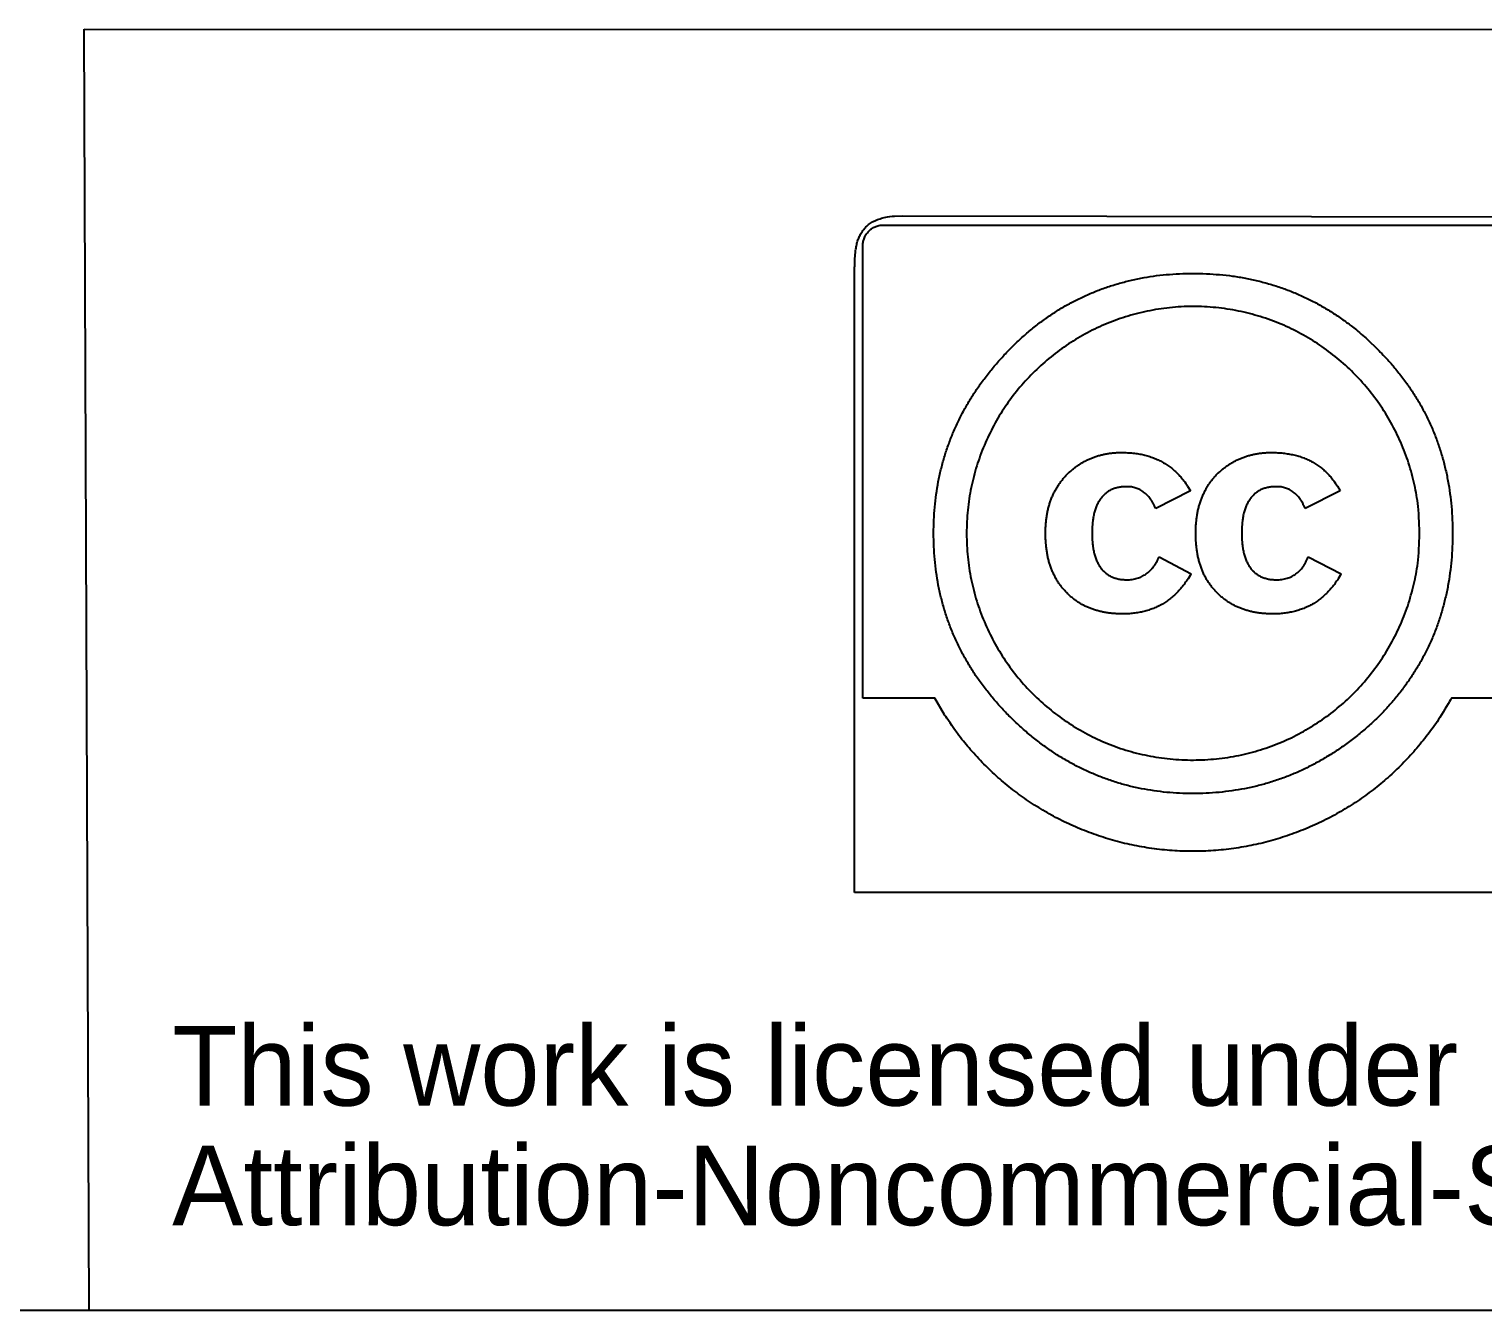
# Model space of a CAD drawing. Header units: inches. Extents: x 0 to 22, y 0 to 17.
# Drawn here: x 18.57 to 20.028, y -0.001 to 1.285 of the extents above; entities that cross this region are included whole.
import ezdxf

# ---------------------------------------------------------------- set-up
doc = ezdxf.new("R2010")
doc.units = ezdxf.units.IN
doc.header["$LTSCALE"] = 1.21
doc.header["$MEASUREMENT"] = 0
doc.layers.get('0').update_dxf_attribs({"linetype": 'CONTINUOUS'})
doc.layers.add('BALLOONS', color=7, linetype='CONTINUOUS')
doc.styles.get("Standard").update_dxf_attribs({"font": 'veramono.ttf'})

msp = doc.modelspace()

# ---------------------------------------------------------------- linework, layer by layer
at = {"color": 7, "linetype": 'CONTINUOUS'}
msp.add_line((0, 0), (22, 0), dxfattribs=at)
at = {"layer": 'BALLOONS', "color": 7, "linetype": 'CONTINUOUS'}
for p, q in [((18.6251, 1.2854), (21.9932, 1.2841)), ((18.6302, -0.0008), (18.6251, 1.2854)), ((19.438, 1.0978), (19.4459, 1.0981)), ((19.4459, 1.0981), (21.3367, 1.0946)), ((19.4244, 1.0886), (19.4264, 1.0887)), ((19.4264, 1.0887), (21.3533, 1.0887)), ((19.3981, 0.419), (19.3981, 1.0443)), ((19.9128, 0.9737), (19.9223, 0.9646)), ((19.735, 0.8221), (19.7001, 0.8044)), ((19.7322, 0.8267), (19.735, 0.8221)), ((19.8851, 0.8221), (19.8502, 0.8044)), ((19.8824, 0.8267), (19.8851, 0.8221)), ((19.7024, 0.7531), (19.7036, 0.7559)), ((19.7036, 0.7559), (19.7356, 0.7388)), ((19.852, 0.7531), (19.8532, 0.7559)), ((19.8532, 0.7559), (19.8863, 0.7388)), ((19.4785, 0.6141), (19.4063, 0.6141)), ((19.4884, 0.5972), (19.4785, 0.6141)), ((21.3739, 0.6141), (19.9968, 0.6141)), ((21.3846, 0.419), (19.3981, 0.419))]:
    msp.add_line(p, q, dxfattribs=at)
for points, knots in [([(19.3981, 1.0443), (19.3981, 1.0443), (19.3981, 1.0503), (19.3983, 1.0544), (19.3986, 1.0597), (19.3992, 1.0644), (19.4001, 1.0691), (19.4013, 1.0736), (19.403, 1.0778), (19.4051, 1.0817), (19.4078, 1.0853), (19.411, 1.0886), (19.415, 1.0914), (19.4196, 1.0938), (19.4253, 1.0958), (19.4303, 1.0971), (19.438, 1.0978), (19.438, 1.0978)], [0, 0, 0, 0, 0.067792, 0.134614, 0.200102, 0.263881, 0.325995, 0.386297, 0.445137, 0.503077, 0.561401, 0.621018, 0.683721, 0.751095, 0.825264, 0.907654, 1, 1, 1, 1]), ([(19.4063, 0.6141), (19.4063, 0.6141), (19.4063, 0.6568), (19.4063, 0.6868), (19.4063, 0.7272), (19.4063, 0.7651), (19.4063, 0.8035), (19.4063, 0.8409), (19.4063, 0.8772), (19.4063, 0.9117), (19.4063, 0.9439), (19.4063, 0.9735), (19.4063, 0.9998), (19.4063, 1.0224), (19.4064, 1.0409), (19.4063, 1.0546), (19.4064, 1.0631), (19.4063, 1.0677), (19.4064, 1.0701), (19.4067, 1.0721), (19.4072, 1.0741), (19.4079, 1.076), (19.4087, 1.0778), (19.4097, 1.0795), (19.4109, 1.0811), (19.4122, 1.0826), (19.4136, 1.0839), (19.4151, 1.0851), (19.4168, 1.0862), (19.4185, 1.0871), (19.4205, 1.0878), (19.4221, 1.0883), (19.4244, 1.0886), (19.4244, 1.0886)], [0, 0, 0, 0, 0.075377, 0.153256, 0.23266, 0.312528, 0.391884, 0.469689, 0.544932, 0.616562, 0.683615, 0.745018, 0.799793, 0.846867, 0.885275, 0.913956, 0.931922, 0.938122, 0.942448, 0.946692, 0.950884, 0.955022, 0.95916, 0.96323, 0.967294, 0.971325, 0.975392, 0.979427, 0.983487, 0.987542, 0.991656, 0.995786, 1, 1, 1, 1]), ([(19.9223, 0.9646), (19.9223, 0.9646), (19.933, 0.9537), (19.9398, 0.9457), (19.9483, 0.9351), (19.9556, 0.9248), (19.9625, 0.9141), (19.9687, 0.9032), (19.9743, 0.892), (19.9793, 0.8805), (19.9837, 0.8688), (19.9876, 0.8568), (19.9908, 0.8446), (19.9934, 0.8321), (19.9955, 0.8193), (19.9969, 0.8063), (19.9978, 0.793), (19.9981, 0.7795), (19.9978, 0.7661), (19.9969, 0.7527), (19.9955, 0.7397), (19.9935, 0.7269), (19.9908, 0.7145), (19.9876, 0.7023), (19.9839, 0.6904), (19.9796, 0.6788), (19.9746, 0.6674), (19.9691, 0.6563), (19.963, 0.6456), (19.9564, 0.635), (19.9492, 0.6248), (19.9414, 0.6148), (19.933, 0.6051), (19.9241, 0.5954), (19.9141, 0.5864), (19.9039, 0.5776), (19.8933, 0.5695), (19.8826, 0.5619), (19.8717, 0.555), (19.8606, 0.5486), (19.8492, 0.5428), (19.8376, 0.5376), (19.8258, 0.5331), (19.8138, 0.5291), (19.8016, 0.5258), (19.7892, 0.5231), (19.7765, 0.521), (19.7637, 0.5194), (19.7506, 0.5185), (19.7374, 0.5182), (19.7242, 0.5185), (19.7112, 0.5194), (19.6985, 0.521), (19.686, 0.5231), (19.6738, 0.5258), (19.6617, 0.5291), (19.6499, 0.5331), (19.6384, 0.5376), (19.627, 0.5427), (19.6159, 0.5484), (19.605, 0.5548), (19.5944, 0.5616), (19.5839, 0.5692), (19.5737, 0.5772), (19.5638, 0.5859), (19.554, 0.5951), (19.5448, 0.6048), (19.536, 0.6148), (19.5279, 0.625), (19.5203, 0.6355), (19.5135, 0.6462), (19.5071, 0.6572), (19.5014, 0.6684), (19.4963, 0.6798), (19.4918, 0.6914), (19.4879, 0.7033), (19.4846, 0.7155), (19.4819, 0.7278), (19.4799, 0.7404), (19.4784, 0.7533), (19.4775, 0.7663), (19.4772, 0.7795), (19.4775, 0.7927), (19.4784, 0.8057), (19.4799, 0.8185), (19.4819, 0.8311), (19.4846, 0.8434), (19.4879, 0.8556), (19.4918, 0.8675), (19.4963, 0.8792), (19.5014, 0.8907), (19.5071, 0.902), (19.5134, 0.913), (19.5204, 0.9238), (19.5279, 0.9344), (19.536, 0.9447), (19.5448, 0.9548), (19.5539, 0.9645), (19.5634, 0.9737), (19.5732, 0.9823), (19.5832, 0.9903), (19.5935, 0.9977), (19.604, 1.0045), (19.6148, 1.0107), (19.6259, 1.0163), (19.6373, 1.0213), (19.6489, 1.0258), (19.6608, 1.0296), (19.6729, 1.0329), (19.6853, 1.0356), (19.6979, 1.0377), (19.7108, 1.0391), (19.724, 1.04), (19.7374, 1.0403), (19.7509, 1.04), (19.7642, 1.0391), (19.7773, 1.0377), (19.7901, 1.0356), (19.8026, 1.0329), (19.8148, 1.0296), (19.8268, 1.0258), (19.8385, 1.0213), (19.8499, 1.0163), (19.8611, 1.0107), (19.872, 1.0044), (19.8825, 0.9977), (19.8934, 0.9899), (19.9016, 0.9836), (19.9128, 0.9737), (19.9128, 0.9737)], [0, 0, 0, 0, 0.008151, 0.016185, 0.024106, 0.031942, 0.039701, 0.047417, 0.055104, 0.062787, 0.07047, 0.078192, 0.085962, 0.093808, 0.101741, 0.10978, 0.117939, 0.126245, 0.134595, 0.142786, 0.150832, 0.158756, 0.166567, 0.174296, 0.181957, 0.189573, 0.197161, 0.204741, 0.212343, 0.219979, 0.22767, 0.235441, 0.243303, 0.25128, 0.259721, 0.268016, 0.276184, 0.28423, 0.292183, 0.300054, 0.307865, 0.315636, 0.323391, 0.331142, 0.338915, 0.346725, 0.354605, 0.362555, 0.37061, 0.378775, 0.386882, 0.394851, 0.402718, 0.410486, 0.418188, 0.425851, 0.433483, 0.441109, 0.448744, 0.456415, 0.464133, 0.471929, 0.479811, 0.487799, 0.495913, 0.504166, 0.512462, 0.520615, 0.528639, 0.536556, 0.54438, 0.552133, 0.559837, 0.567512, 0.575178, 0.58286, 0.590574, 0.598334, 0.606171, 0.6141, 0.622141, 0.630302, 0.638412, 0.646409, 0.654309, 0.662132, 0.669896, 0.677617, 0.685317, 0.693006, 0.700724, 0.708466, 0.71627, 0.724134, 0.732104, 0.740176, 0.748381, 0.756719, 0.764796, 0.772747, 0.7806, 0.788365, 0.796074, 0.803727, 0.811359, 0.81897, 0.826609, 0.834268, 0.841982, 0.849756, 0.857621, 0.865593, 0.873688, 0.881921, 0.890275, 0.898481, 0.906551, 0.914505, 0.922358, 0.930135, 0.937849, 0.945539, 0.953196, 0.960867, 0.968561, 0.976306, 0.984109, 0.992005, 1, 1, 1, 1]), ([(19.9649, 0.7796), (19.9649, 0.7796), (19.9641, 0.7528), (19.9607, 0.7346), (19.955, 0.7116), (19.9474, 0.6909), (19.9378, 0.6709), (19.9264, 0.6521), (19.9133, 0.6345), (19.8986, 0.6183), (19.8825, 0.6036), (19.865, 0.5905), (19.8462, 0.5791), (19.8263, 0.5695), (19.8054, 0.5619), (19.7836, 0.5562), (19.761, 0.5528), (19.7379, 0.5516), (19.7147, 0.5527), (19.692, 0.5561), (19.6702, 0.5616), (19.6492, 0.5692), (19.6292, 0.5788), (19.6104, 0.5902), (19.5929, 0.6033), (19.5767, 0.618), (19.562, 0.6342), (19.5489, 0.6518), (19.5375, 0.6706), (19.5279, 0.6905), (19.5202, 0.7114), (19.5146, 0.7333), (19.5112, 0.7559), (19.5104, 0.7712), (19.5104, 0.779), (19.5104, 0.779), (19.5104, 0.779), (19.5104, 0.779), (19.5104, 0.779), (19.5104, 0.779), (19.5104, 0.7791), (19.5104, 0.7791), (19.5104, 0.7792), (19.5104, 0.7792), (19.5104, 0.7793), (19.5104, 0.7794), (19.5104, 0.7795), (19.5104, 0.7873), (19.5112, 0.8027), (19.5146, 0.8253), (19.5202, 0.8471), (19.5279, 0.868), (19.5375, 0.8879), (19.5488, 0.9067), (19.5619, 0.9242), (19.5766, 0.9404), (19.5928, 0.9551), (19.6103, 0.9682), (19.629, 0.9797), (19.6489, 0.9893), (19.6698, 0.997), (19.6916, 1.0027), (19.7142, 1.0062), (19.7374, 1.0075), (19.7605, 1.0063), (19.7832, 1.0029), (19.8051, 0.9973), (19.8261, 0.9896), (19.846, 0.98), (19.8648, 0.9686), (19.8824, 0.9555), (19.8986, 0.9408), (19.9133, 0.9246), (19.9264, 0.9071), (19.9378, 0.8883), (19.9474, 0.8683), (19.9551, 0.8476), (19.9607, 0.8245), (19.9641, 0.8063), (19.9649, 0.7796), (19.9649, 0.7796)], [0, 0, 0, 0, 0.016324, 0.032342, 0.04811, 0.063699, 0.079152, 0.094507, 0.1098, 0.125065, 0.140325, 0.155603, 0.170934, 0.186353, 0.201901, 0.217613, 0.233565, 0.249819, 0.266152, 0.282155, 0.29791, 0.313492, 0.328939, 0.344296, 0.359595, 0.37487, 0.390146, 0.405444, 0.420799, 0.436241, 0.451809, 0.467542, 0.483506, 0.499764, 0.499768, 0.499772, 0.499785, 0.499793, 0.499805, 0.499818, 0.499843, 0.499867, 0.499905, 0.499942, 0.499991, 0.500045, 0.500111, 0.500177, 0.516444, 0.532396, 0.54812, 0.563663, 0.579089, 0.59442, 0.609703, 0.624958, 0.640227, 0.655512, 0.670859, 0.686288, 0.701849, 0.717574, 0.733532, 0.749802, 0.766125, 0.782143, 0.79791, 0.813504, 0.828954, 0.844316, 0.859617, 0.874898, 0.890167, 0.905472, 0.920831, 0.936291, 0.951874, 0.96765, 0.983664, 1, 1, 1, 1]), ([(19.7356, 0.7388), (19.7356, 0.7388), (19.7322, 0.7331), (19.7296, 0.7295), (19.7261, 0.7249), (19.7227, 0.721), (19.719, 0.7174), (19.7151, 0.7141), (19.7111, 0.7111), (19.7069, 0.7084), (19.7024, 0.7061), (19.6979, 0.7041), (19.6931, 0.7024), (19.6883, 0.701), (19.6832, 0.6999), (19.6779, 0.6991), (19.6725, 0.6987), (19.6674, 0.6985), (19.6627, 0.6986), (19.6584, 0.6989), (19.6542, 0.6993), (19.6502, 0.6999), (19.6463, 0.7006), (19.6425, 0.7016), (19.6388, 0.7026), (19.6352, 0.7039), (19.6317, 0.7053), (19.6284, 0.7069), (19.6251, 0.7086), (19.622, 0.7105), (19.619, 0.7126), (19.6162, 0.7149), (19.6134, 0.7173), (19.6108, 0.7199), (19.6083, 0.7226), (19.6058, 0.7254), (19.6036, 0.7285), (19.6015, 0.7316), (19.5996, 0.7349), (19.5979, 0.7383), (19.5963, 0.7418), (19.5949, 0.7455), (19.5936, 0.7493), (19.5925, 0.7533), (19.5916, 0.7573), (19.5909, 0.7615), (19.5903, 0.7659), (19.5899, 0.7703), (19.5896, 0.7749), (19.5895, 0.7795), (19.5896, 0.7841), (19.5899, 0.7886), (19.5903, 0.7929), (19.5909, 0.7972), (19.5916, 0.8013), (19.5926, 0.8053), (19.5937, 0.8091), (19.5949, 0.8129), (19.5964, 0.8165), (19.598, 0.82), (19.5998, 0.8234), (19.6018, 0.8267), (19.6039, 0.8299), (19.6062, 0.8329), (19.6087, 0.8359), (19.6114, 0.8387), (19.6141, 0.8413), (19.6169, 0.8437), (19.6198, 0.846), (19.6228, 0.8481), (19.6259, 0.8501), (19.6291, 0.8519), (19.6324, 0.8535), (19.6358, 0.855), (19.6392, 0.8563), (19.6428, 0.8574), (19.6464, 0.8584), (19.6501, 0.8591), (19.6539, 0.8598), (19.6578, 0.8602), (19.6618, 0.8605), (19.6664, 0.8606), (19.6716, 0.8604), (19.6773, 0.86), (19.6828, 0.8593), (19.6881, 0.8582), (19.6931, 0.8568), (19.698, 0.8552), (19.7026, 0.8532), (19.707, 0.8509), (19.7113, 0.8484), (19.7153, 0.8455), (19.7191, 0.8423), (19.7227, 0.8389), (19.7262, 0.8349), (19.7289, 0.8317), (19.7322, 0.8267), (19.7322, 0.8267)], [0, 0, 0, 0, 0.013914, 0.0274, 0.040493, 0.053258, 0.065737, 0.078013, 0.090133, 0.102148, 0.114156, 0.126199, 0.13834, 0.15062, 0.163116, 0.175916, 0.189014, 0.202499, 0.213067, 0.223408, 0.233484, 0.243365, 0.253004, 0.262489, 0.271788, 0.280973, 0.289988, 0.298924, 0.30778, 0.316593, 0.325371, 0.334169, 0.342981, 0.351846, 0.360917, 0.369977, 0.379047, 0.388144, 0.397313, 0.406572, 0.41595, 0.425456, 0.435155, 0.445017, 0.455101, 0.4654, 0.475959, 0.48676, 0.497842, 0.509182, 0.520307, 0.531132, 0.541692, 0.551984, 0.562091, 0.571973, 0.581681, 0.591222, 0.60068, 0.61002, 0.619301, 0.628543, 0.637806, 0.647067, 0.656386, 0.665779, 0.674858, 0.683816, 0.692737, 0.701587, 0.710432, 0.719268, 0.728112, 0.736956, 0.745904, 0.754885, 0.763988, 0.77315, 0.782481, 0.791938, 0.801583, 0.811366, 0.825621, 0.839372, 0.852718, 0.865658, 0.878287, 0.890655, 0.902825, 0.914856, 0.926772, 0.938678, 0.950623, 0.962681, 0.974873, 0.987298, 1, 1, 1, 1]), ([(19.8863, 0.7388), (19.8863, 0.7388), (19.883, 0.7331), (19.8803, 0.7295), (19.8769, 0.7249), (19.8734, 0.721), (19.8697, 0.7174), (19.8658, 0.7141), (19.8618, 0.7111), (19.8576, 0.7084), (19.8532, 0.7061), (19.8486, 0.7041), (19.8439, 0.7024), (19.839, 0.701), (19.8339, 0.6999), (19.8286, 0.6991), (19.8232, 0.6987), (19.8181, 0.6985), (19.8134, 0.6986), (19.8091, 0.6989), (19.805, 0.6993), (19.801, 0.6999), (19.7971, 0.7006), (19.7933, 0.7016), (19.7896, 0.7026), (19.7861, 0.7039), (19.7827, 0.7053), (19.7793, 0.7069), (19.7761, 0.7086), (19.773, 0.7105), (19.77, 0.7126), (19.767, 0.7149), (19.7642, 0.7173), (19.7615, 0.7199), (19.759, 0.7226), (19.7565, 0.7255), (19.7543, 0.7285), (19.7522, 0.7316), (19.7503, 0.7349), (19.7485, 0.7383), (19.747, 0.7418), (19.7456, 0.7455), (19.7443, 0.7493), (19.7432, 0.7533), (19.7423, 0.7573), (19.7416, 0.7615), (19.741, 0.7659), (19.7406, 0.7703), (19.7403, 0.7749), (19.7403, 0.7795), (19.7403, 0.7841), (19.7406, 0.7886), (19.741, 0.7929), (19.7416, 0.7972), (19.7423, 0.8013), (19.7432, 0.8053), (19.7443, 0.8091), (19.7456, 0.8129), (19.747, 0.8165), (19.7486, 0.82), (19.7503, 0.8234), (19.7522, 0.8267), (19.7543, 0.8299), (19.7565, 0.8329), (19.759, 0.8359), (19.7615, 0.8387), (19.7643, 0.8413), (19.7672, 0.8437), (19.7702, 0.846), (19.7732, 0.8481), (19.7763, 0.8501), (19.7795, 0.8519), (19.7828, 0.8535), (19.7862, 0.8549), (19.7896, 0.8563), (19.7932, 0.8574), (19.7968, 0.8584), (19.8006, 0.8591), (19.8044, 0.8598), (19.8083, 0.8602), (19.8124, 0.8605), (19.8171, 0.8606), (19.8224, 0.8604), (19.828, 0.86), (19.8335, 0.8592), (19.8388, 0.8582), (19.8438, 0.8568), (19.8486, 0.8552), (19.8533, 0.8532), (19.8577, 0.8509), (19.8619, 0.8484), (19.8659, 0.8455), (19.8696, 0.8423), (19.8732, 0.8389), (19.8766, 0.8349), (19.8792, 0.8317), (19.8824, 0.8267), (19.8824, 0.8267)], [0, 0, 0, 0, 0.013919, 0.027409, 0.040507, 0.053277, 0.065761, 0.078041, 0.090166, 0.102185, 0.114197, 0.126245, 0.13839, 0.150688, 0.163216, 0.176007, 0.189124, 0.202585, 0.213186, 0.223474, 0.233511, 0.243296, 0.252882, 0.262274, 0.271494, 0.280574, 0.289567, 0.29848, 0.307351, 0.316168, 0.325019, 0.333899, 0.342854, 0.351866, 0.36097, 0.370034, 0.379115, 0.388207, 0.397394, 0.406651, 0.416031, 0.425531, 0.435242, 0.445108, 0.455195, 0.465493, 0.47606, 0.486862, 0.497948, 0.509291, 0.52042, 0.531249, 0.54181, 0.552108, 0.562208, 0.572087, 0.581787, 0.591323, 0.600742, 0.610044, 0.619275, 0.628462, 0.637626, 0.646788, 0.655973, 0.665223, 0.674451, 0.683553, 0.692567, 0.701503, 0.710375, 0.719239, 0.728087, 0.736973, 0.745884, 0.754896, 0.764001, 0.773265, 0.782656, 0.792272, 0.802077, 0.81215, 0.826367, 0.840123, 0.853445, 0.866418, 0.879024, 0.891396, 0.903518, 0.915515, 0.927362, 0.939191, 0.951054, 0.963023, 0.975105, 0.98743, 1, 1, 1, 1]), ([(19.7001, 0.8044), (19.7001, 0.8044), (19.6987, 0.8074), (19.6976, 0.8095), (19.6961, 0.8119), (19.6947, 0.814), (19.6932, 0.816), (19.6915, 0.8178), (19.6898, 0.8194), (19.6881, 0.8209), (19.6862, 0.8222), (19.6843, 0.8233), (19.6823, 0.8242), (19.6802, 0.8249), (19.6781, 0.8256), (19.6758, 0.826), (19.6735, 0.8262), (19.6705, 0.8263), (19.667, 0.8261), (19.6631, 0.8256), (19.6594, 0.8247), (19.656, 0.8234), (19.6528, 0.8217), (19.6499, 0.8196), (19.6473, 0.8172), (19.645, 0.8144), (19.6429, 0.8113), (19.6411, 0.8078), (19.6396, 0.804), (19.6384, 0.7998), (19.6374, 0.7952), (19.6368, 0.7903), (19.6364, 0.785), (19.6362, 0.7796), (19.6364, 0.7741), (19.6368, 0.7688), (19.6374, 0.7639), (19.6384, 0.7594), (19.6396, 0.7552), (19.6411, 0.7513), (19.6429, 0.7478), (19.645, 0.7447), (19.6473, 0.7419), (19.6499, 0.7395), (19.6528, 0.7375), (19.656, 0.7358), (19.6594, 0.7345), (19.6631, 0.7335), (19.667, 0.733), (19.6707, 0.7328), (19.6738, 0.7329), (19.6765, 0.7332), (19.6791, 0.7337), (19.6815, 0.7343), (19.6839, 0.7351), (19.6862, 0.7361), (19.6884, 0.7373), (19.6905, 0.7386), (19.6925, 0.7402), (19.6944, 0.7419), (19.6962, 0.7438), (19.6979, 0.7458), (19.6996, 0.7482), (19.7008, 0.7501), (19.7024, 0.7531), (19.7024, 0.7531)], [0, 0, 0, 0, 0.014102, 0.027527, 0.040386, 0.052688, 0.064587, 0.076015, 0.087112, 0.097864, 0.108451, 0.118919, 0.129373, 0.139858, 0.150416, 0.161215, 0.172261, 0.183671, 0.203527, 0.222346, 0.240239, 0.257515, 0.274299, 0.290976, 0.307711, 0.324852, 0.342532, 0.361054, 0.380565, 0.401319, 0.423317, 0.446776, 0.471736, 0.498307, 0.524794, 0.549755, 0.573185, 0.595211, 0.615911, 0.635449, 0.65397, 0.671697, 0.688774, 0.705528, 0.722173, 0.738996, 0.756262, 0.774162, 0.79298, 0.81284, 0.825821, 0.838437, 0.850765, 0.862841, 0.874803, 0.886598, 0.898357, 0.910178, 0.922144, 0.934267, 0.946693, 0.959372, 0.972479, 0.985987, 1, 1, 1, 1]), ([(19.8502, 0.8044), (19.8502, 0.8044), (19.8488, 0.8074), (19.8477, 0.8095), (19.8463, 0.8119), (19.8448, 0.814), (19.8433, 0.816), (19.8417, 0.8178), (19.84, 0.8194), (19.8382, 0.8209), (19.8364, 0.8222), (19.8344, 0.8233), (19.8324, 0.8242), (19.8303, 0.8249), (19.8282, 0.8256), (19.826, 0.826), (19.8236, 0.8262), (19.8207, 0.8263), (19.8171, 0.8261), (19.8132, 0.8256), (19.8095, 0.8247), (19.8061, 0.8234), (19.8029, 0.8217), (19.8, 0.8196), (19.7974, 0.8172), (19.7951, 0.8144), (19.793, 0.8113), (19.7913, 0.8078), (19.7897, 0.804), (19.7885, 0.7998), (19.7875, 0.7952), (19.7869, 0.7903), (19.7865, 0.785), (19.7864, 0.7796), (19.7865, 0.7741), (19.7869, 0.7688), (19.7876, 0.7639), (19.7885, 0.7594), (19.7897, 0.7552), (19.7913, 0.7513), (19.793, 0.7478), (19.7951, 0.7447), (19.7974, 0.7419), (19.8, 0.7395), (19.8029, 0.7375), (19.8061, 0.7358), (19.8095, 0.7345), (19.8132, 0.7335), (19.8171, 0.733), (19.8208, 0.7328), (19.8241, 0.7329), (19.8268, 0.7332), (19.8294, 0.7337), (19.8319, 0.7343), (19.8343, 0.7351), (19.8366, 0.7361), (19.8387, 0.7373), (19.8408, 0.7386), (19.8427, 0.7402), (19.8446, 0.7419), (19.8463, 0.7438), (19.8479, 0.7458), (19.8494, 0.7482), (19.8506, 0.7501), (19.852, 0.7531), (19.852, 0.7531)], [0, 0, 0, 0, 0.014115, 0.027552, 0.040423, 0.052753, 0.064663, 0.076102, 0.08721, 0.097972, 0.108638, 0.119115, 0.129605, 0.140021, 0.150642, 0.161424, 0.17248, 0.183817, 0.203776, 0.222612, 0.240576, 0.257816, 0.274641, 0.29131, 0.308082, 0.325203, 0.342931, 0.361457, 0.381007, 0.401757, 0.423781, 0.447258, 0.472242, 0.498836, 0.525347, 0.550331, 0.573779, 0.595831, 0.616527, 0.636104, 0.65463, 0.672404, 0.689461, 0.706251, 0.722888, 0.739752, 0.756982, 0.774954, 0.793789, 0.813751, 0.827138, 0.8401, 0.852633, 0.864856, 0.876776, 0.888583, 0.900229, 0.911897, 0.923631, 0.935517, 0.947649, 0.960076, 0.972911, 0.986203, 1, 1, 1, 1]), ([(19.9968, 0.6141), (19.9968, 0.6141), (19.9856, 0.5945), (19.9764, 0.5818), (19.9638, 0.5656), (19.951, 0.5513), (19.937, 0.5377), (19.9222, 0.525), (19.9066, 0.5134), (19.8902, 0.5027), (19.8731, 0.4931), (19.8553, 0.4847), (19.8369, 0.4774), (19.8179, 0.4713), (19.7984, 0.4665), (19.7784, 0.463), (19.758, 0.4609), (19.7373, 0.4601), (19.7167, 0.4609), (19.6963, 0.463), (19.6763, 0.4665), (19.6568, 0.4713), (19.6379, 0.4774), (19.6195, 0.4847), (19.6018, 0.4931), (19.5848, 0.5027), (19.5684, 0.5134), (19.5529, 0.525), (19.5381, 0.5377), (19.5244, 0.5511), (19.5108, 0.5664), (19.5009, 0.5785), (19.4884, 0.5972), (19.4884, 0.5972)], [0, 0, 0, 0, 0.031915, 0.063738, 0.095496, 0.127233, 0.158962, 0.190715, 0.222501, 0.254358, 0.28632, 0.318418, 0.350687, 0.383166, 0.415922, 0.448984, 0.482446, 0.516356, 0.550276, 0.58369, 0.616704, 0.649395, 0.6818, 0.713998, 0.746017, 0.777904, 0.809688, 0.841405, 0.873092, 0.904773, 0.936465, 0.968199, 1, 1, 1, 1])]:
    msp.add_open_spline(points, degree=3, knots=knots, dxfattribs=at)

# ---------------------------------------------------------------- texts
at = {"layer": 'BALLOONS', "color": 2, "linetype": 'CONTINUOUS', "insert": (18.7134, 0.2852), "char_height": 0.08, "width": 3.245128, "attachment_point": 1, "line_spacing_factor": 0.9}
msp.add_mtext('This work is licensed under a Creative Commons \\PAttribution-Noncommercial-Share Alike 3.0 License', dxfattribs=at)

doc.saveas('drawing.dxf')
